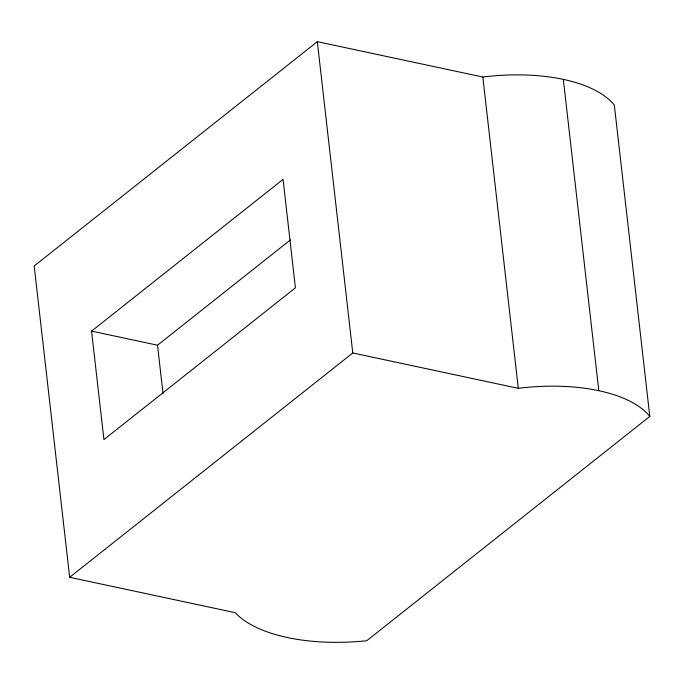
<?xml version="1.0" encoding="UTF-8"?>
<svg xmlns="http://www.w3.org/2000/svg" width="684" height="684" viewBox="0 0 684 684"><rect width="100%" height="100%" fill="white"/><g stroke="black" fill="none" stroke-linecap="round" stroke-linejoin="round"><path stroke-width="1.03" d="M317.316 41.664L34.2 265.999L69.665 577.296L235.185 612.667A137.826 62.996 -6.5 0 0 366.684 640.763L649.8 416.428L614.335 105.131A129.353 59.123 -6.5 0 0 482.827 77.035L317.316 41.664L352.782 352.97L69.665 577.296M91.57 331.116L283.056 179.379L295.411 287.853L103.925 439.581L91.57 331.116L157.525 345.206L290.478 239.853M352.782 352.97L518.301 388.332A129.353 59.123 -6.5 0 1 649.8 416.428M563.334 79.395L598.799 390.692M482.827 77.035L518.301 388.332M157.525 345.206L163.04 393.651"/></g></svg>
